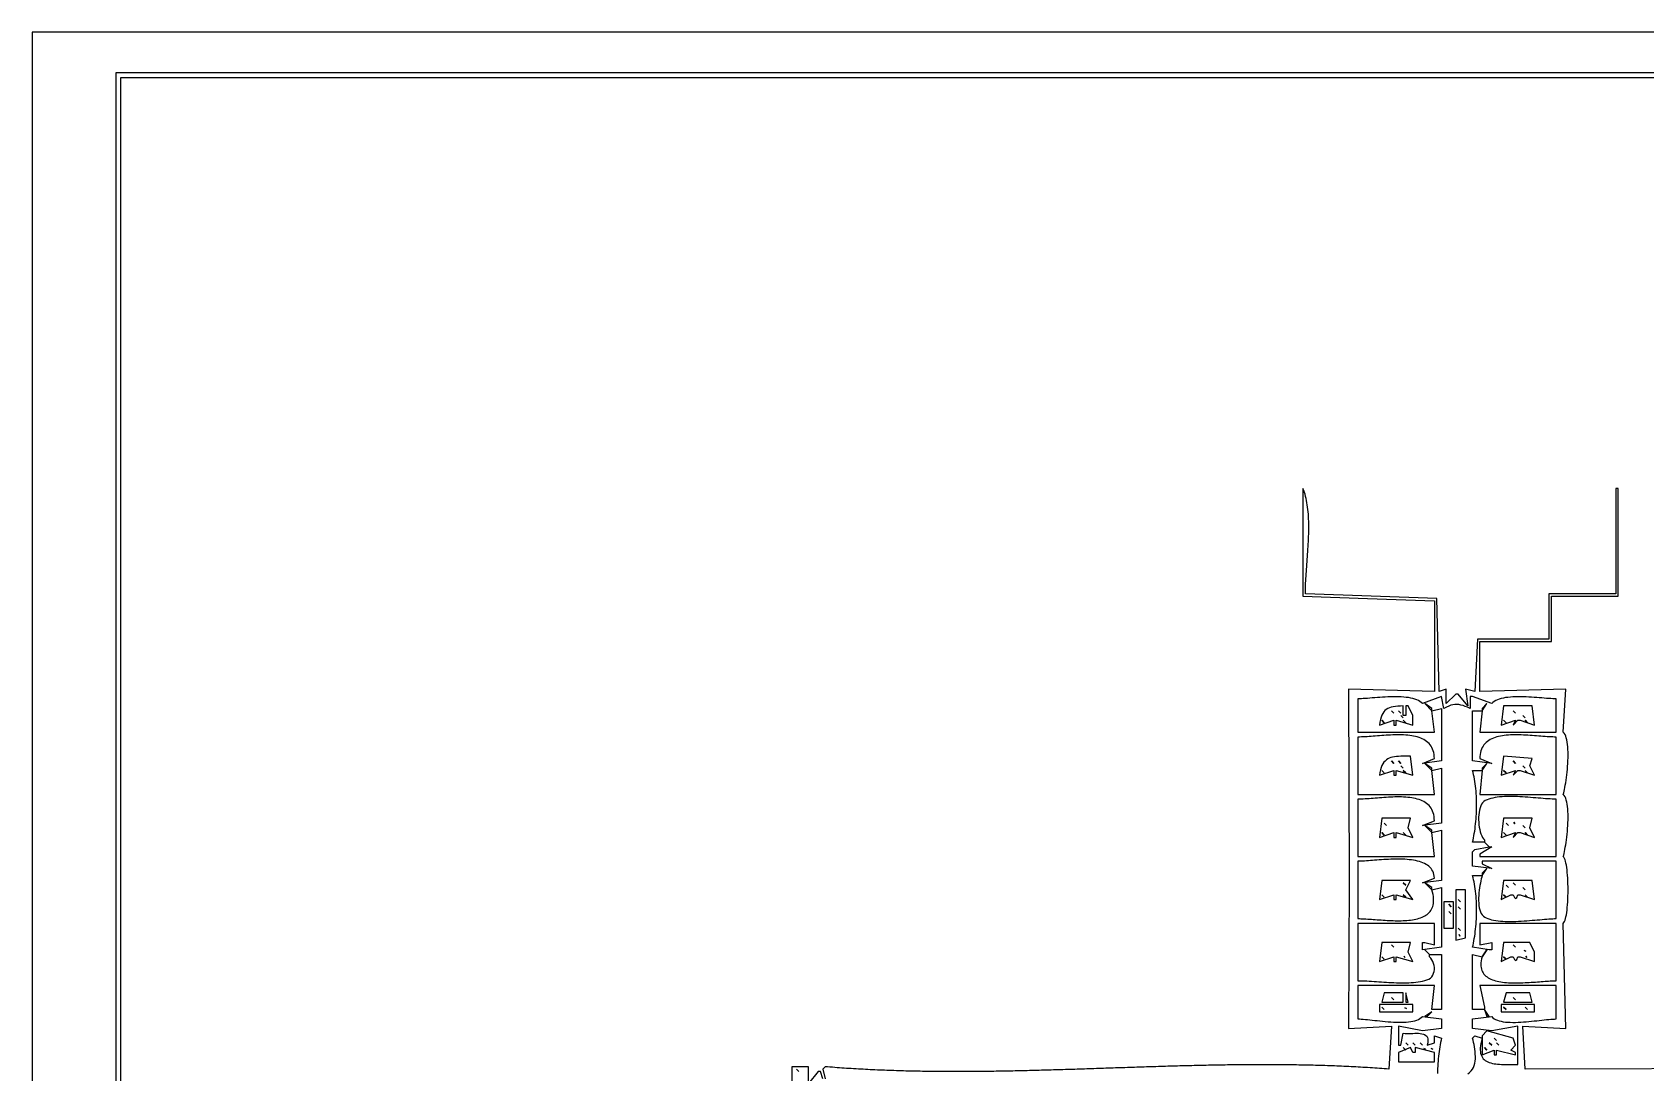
# Model space of a CAD drawing. Extents: x 0 to 1224, y 0 to 792.
# Drawn here: x 0 to 676, y 356 to 792 of the extents above; entities that cross this region are included whole.
import ezdxf

# ---------------------------------------------------------------- set-up
doc = ezdxf.new("R2010")
doc.units = 0
doc.layers.add('C7', color=7, linetype='CONTINUOUS')

msp = doc.modelspace()

# ---------------------------------------------------------------- linework, layer by layer
at = {"layer": 'C7'}
for points in [[(0, 792)], [(0, 792), (0, 0), (1224, 0), (1224, 792), (0, 792)], [(35, 775), (35, 17), (1207, 17), (1207, 775), (35, 775)], [(37, 773), (37, 19), (1205, 19), (1205, 773), (37, 773)], [(532, 601), (532, 556), (559, 554.985352), (587, 554), (587, 516), (551, 517), (551.320984, 437), (551, 375), (569, 376), (568, 358), (567.0095, 358.0765), (566.019, 358.1512), (565.0283, 358.224), (564.0375, 358.295), (563.0465, 358.3641), (562.0554, 358.4315), (561.0642, 358.497), (560.0728, 358.5607), (559.0813, 358.6227), (558.0897, 358.683), (557.098, 358.7415), (556.1061, 358.7983), (555.1141, 358.8534), (554.122, 358.9068), (553.1297, 358.9585), (552.1373, 359.0086), (551.1448, 359.057), (550.1522, 359.1039), (549.1595, 359.1491), (548.1666, 359.1927), (547.1737, 359.2348), (546.1806, 359.2753), (545.1874, 359.3143), (544.1941, 359.3517), (543.2007, 359.3877), (542.2071, 359.4221), (541.2135, 359.4551), (540.2197, 359.4866), (539.2259, 359.5167), (538.2319, 359.5453), (537.2378, 359.5726), (536.2437, 359.5984), (535.2494, 359.6229), (534.255, 359.646), (533.2606, 359.6678), (532.266, 359.6882), (531.2713, 359.7073), (530.2766, 359.7252), (529.2817, 359.7417), (528.2867, 359.757), (527.2917, 359.771), (526.2966, 359.7838), (525.3013, 359.7954), (524.306, 359.8058), (523.3106, 359.815), (522.3151, 359.823), (521.3195, 359.8299), (520.3239, 359.8357), (519.3281, 359.8403), (518.3323, 359.8438), (517.3364, 359.8463), (516.3404, 359.8476), (515.3444, 359.848), (514.3482, 359.8472), (513.352, 359.8455), (512.3557, 359.8427), (511.3593, 359.839), (510.3629, 359.8343), (509.3664, 359.8286), (508.3698, 359.822), (507.3732, 359.8144), (506.3765, 359.806), (505.3797, 359.7967), (504.3828, 359.7864), (503.3859, 359.7754), (502.389, 359.7634), (501.3919, 359.7507), (500.3948, 359.7371), (499.3977, 359.7228), (498.4005, 359.7076), (497.4032, 359.6917), (496.4059, 359.6751), (495.4085, 359.6577), (494.4111, 359.6396), (493.4136, 359.6208), (492.4161, 359.6013), (491.4185, 359.5812), (490.4209, 359.5604), (489.4232, 359.5389), (488.4255, 359.5169), (487.4277, 359.4942), (486.4299, 359.471), (485.432, 359.4472), (484.4341, 359.4228), (483.4362, 359.3979), (482.4382, 359.3725), (481.4402, 359.3465), (480.4422, 359.3201), (479.4441, 359.2932), (478.446, 359.2659), (477.4478, 359.2381), (476.4497, 359.2099), (475.4514, 359.1813), (474.4532, 359.1523), (473.4549, 359.1229), (472.4566, 359.0931), (471.4583, 359.063), (470.46, 359.0326), (469.4616, 359.0019), (468.4632, 358.9708), (467.4648, 358.9395), (466.4664, 358.908), (465.4679, 358.8761), (464.4695, 358.8441), (463.471, 358.8118), (462.4725, 358.7794), (461.474, 358.7467), (460.4755, 358.7139), (459.4769, 358.6809), (458.4784, 358.6478), (457.4798, 358.6146), (456.4813, 358.5813), (455.4827, 358.5479), (454.4841, 358.5145), (453.4856, 358.4809), (452.487, 358.4474), (451.4884, 358.4138), (450.4898, 358.3802), (449.4912, 358.3466), (448.4927, 358.3131), (447.4941, 358.2796), (446.4955, 358.2461), (445.497, 358.2128), (444.4984, 358.1795), (443.4999, 358.1463), (442.5013, 358.1133), (441.5028, 358.0804), (440.5043, 358.0476), (439.5058, 358.0151), (438.5073, 357.9827), (437.5088, 357.9505), (436.5103, 357.9185), (435.5119, 357.8868), (434.5135, 357.8554), (433.5151, 357.8242), (432.5167, 357.7933), (431.5183, 357.7626), (430.52, 357.7324), (429.5217, 357.7024), (428.5234, 357.6728), (427.5251, 357.6436), (426.5269, 357.6147), (425.5287, 357.5862), (424.5305, 357.5582), (423.5324, 357.5306), (422.5343, 357.5034), (421.5362, 357.4767), (420.5381, 357.4505), (419.5401, 357.4248), (418.5422, 357.3996), (417.5443, 357.3749), (416.5464, 357.3507), (415.5485, 357.3272), (414.5507, 357.3042), (413.553, 357.2818), (412.5553, 357.26), (411.5576, 357.2388), (410.56, 357.2182), (409.5624, 357.1984), (408.5649, 357.1792), (407.5674, 357.1607), (406.57, 357.1428), (405.5726, 357.1258), (404.5753, 357.1094), (403.5781, 357.0938), (402.5809, 357.079), (401.5838, 357.065), (400.5867, 357.0517), (399.5897, 357.0393), (398.5927, 357.0277), (397.5958, 357.017), (396.599, 357.0071), (395.6022, 356.9981), (394.6055, 356.9901), (393.6089, 356.9829), (392.6123, 356.9767), (391.6158, 356.9714), (390.6194, 356.9671), (389.6231, 356.9637), (388.6268, 356.9614), (387.6306, 356.9601), (386.6345, 356.9598), (385.6384, 356.9605), (384.6425, 356.9623), (383.6466, 356.9652), (382.6508, 356.9692), (381.6551, 356.9742), (380.6594, 356.9805), (379.6639, 356.9878), (378.6684, 356.9963), (377.673, 357.006), (376.6777, 357.0169), (375.6825, 357.029), (374.6874, 357.0423), (373.6924, 357.0568), (372.6974, 357.0726), (371.7026, 357.0897), (370.7079, 357.108), (369.7132, 357.1277), (368.7187, 357.1486), (367.7242, 357.171), (366.7299, 357.1946), (365.7356, 357.2197), (364.7415, 357.2461), (363.7474, 357.2739), (362.7535, 357.3031), (361.7597, 357.3338), (360.7659, 357.3659), (359.7723, 357.3995), (358.7788, 357.4345), (357.7854, 357.4711), (356.7921, 357.5092), (355.799, 357.5488), (354.8059, 357.5899), (353.813, 357.6326), (352.8202, 357.6769), (351.8274, 357.7228), (350.8349, 357.7703), (349.8424, 357.8194), (348.8501, 357.8701), (347.8578, 357.9226), (346.8657, 357.9766), (345.8738, 358.0324), (344.8819, 358.0899), (343.8902, 358.1491), (342.8986, 358.2101), (341.9071, 358.2728), (340.9158, 358.3373), (339.9246, 358.4035), (338.9336, 358.4716), (337.9426, 358.5415), (336.9518, 358.6132), (335.9612, 358.6868), (334.9707, 358.7622), (333.9803, 358.8396), (332.99, 358.9188), (332, 359), (331, 358), (332, 354)], [(731, 358.3349), (625, 358), (624, 376), (642, 375), (641, 419), (641.2563, 419.3186), (641.495, 419.7644), (641.7159, 420.3283), (641.9192, 421.0012), (642.1049, 421.774), (642.2728, 422.6377), (642.4231, 423.5831), (642.5557, 424.6013), (642.6706, 425.683), (642.7678, 426.8192), (642.8474, 428.0008), (642.9092, 429.2188), (642.9534, 430.464), (642.98, 431.7274), (642.9888, 432.9999), (642.98, 434.2724), (642.9534, 435.5358), (642.9092, 436.781), (642.8474, 437.999), (642.7678, 439.1806), (642.6706, 440.3169), (642.5557, 441.3986), (642.4231, 442.4167), (642.2728, 443.3622), (642.1049, 444.2258), (641.9192, 444.9987), (641.7159, 445.6716), (641.495, 446.2355), (641.2563, 446.6813), (641, 447), (641.1637, 447.5961), (641.3313, 448.2889), (641.5008, 449.0703), (641.6703, 449.932), (641.8378, 450.8658), (642.0012, 451.8634), (642.1587, 452.9167), (642.3082, 454.0173), (642.4477, 455.1572), (642.5753, 456.328), (642.689, 457.5215), (642.7868, 458.7296), (642.8667, 459.944), (642.9268, 461.1564), (642.965, 462.3587), (642.9794, 463.5425), (642.9681, 464.6998), (642.9289, 465.8223), (642.86, 466.9016), (642.7594, 467.9298), (642.625, 468.8984), (642.455, 469.7993), (642.2472, 470.6242), (641.9999, 471.3649), (641.7108, 472.0133), (641.3782, 472.5611), (641, 473), (641.1637, 473.5961), (641.3313, 474.2889), (641.5008, 475.0703), (641.6703, 475.932), (641.8378, 476.8658), (642.0013, 477.8634), (642.1587, 478.9167), (642.3082, 480.0173), (642.4478, 481.1572), (642.5754, 482.328), (642.689, 483.5215), (642.7868, 484.7296), (642.8668, 485.944), (642.9268, 487.1564), (642.9651, 488.3587), (642.9795, 489.5425), (642.9681, 490.6998), (642.929, 491.8223), (642.86, 492.9016), (642.7594, 493.9298), (642.625, 494.8984), (642.455, 495.7993), (642.2473, 496.6242), (641.9999, 497.3649), (641.7108, 498.0133), (641.3782, 498.5611), (641, 499), (642, 517), (606, 516), (606, 537), (636, 537), (636, 556), (664, 556), (664, 601), (663, 601), (663, 557), (635, 557), (635, 538), (605, 538), (604, 516), (600, 517), (601, 510), (597, 515), (596, 515), (592, 511), (592, 517), (589, 516), (588, 555), (533, 557), (533.0055, 557.843), (533.0214, 558.7075), (533.0471, 559.5922), (533.0815, 560.4963), (533.124, 561.4185), (533.1737, 562.3578), (533.2298, 563.3132), (533.2914, 564.2836), (533.3577, 565.2679), (533.428, 566.2651), (533.5014, 567.2741), (533.5771, 568.2938), (533.6542, 569.3232), (533.732, 570.3612), (533.8096, 571.4068), (533.8863, 572.4588), (533.9611, 573.5162), (534.0333, 574.578), (534.1021, 575.6431), (534.1666, 576.7104), (534.226, 577.7788), (534.2795, 578.8474), (534.3263, 579.9149), (534.3656, 580.9804), (534.3965, 582.0429), (534.4182, 583.1011), (534.43, 584.1541), (534.4309, 585.2009), (534.4203, 586.2402), (534.3971, 587.2711), (534.3607, 588.2926), (534.3102, 589.3035), (534.2449, 590.3027), (534.1638, 591.2893), (534.0661, 592.2621), (533.9511, 593.2202), (533.8179, 594.1623), (533.6658, 595.0875), (533.4938, 595.9947), (533.3012, 596.8828), (533.0871, 597.7507), (532.8508, 598.5975), (532.5913, 599.422), (532.308, 600.2232), (532, 601)], [(590, 514), (582, 511), (581.5169, 511.4769), (580.9526, 511.9012), (580.3124, 512.2755), (579.6019, 512.6023), (578.8266, 512.8843), (577.9919, 513.1241), (577.1032, 513.3243), (576.1662, 513.4876), (575.1861, 513.6164), (574.1686, 513.7135), (573.1192, 513.7815), (572.0431, 513.8229), (570.9461, 513.8404), (569.8335, 513.8366), (568.7107, 513.8141), (567.5834, 513.7756), (566.4569, 513.7235), (565.3368, 513.6607), (564.2285, 513.5895), (563.1374, 513.5128), (562.0692, 513.433), (561.0292, 513.3529), (560.0229, 513.2749), (559.0558, 513.2018), (558.1333, 513.1361), (557.2611, 513.0804), (556.4444, 513.0375), (555.6889, 513.0098), (555, 513), (555, 499), (587, 499), (586, 508), (590, 509), (590, 487), (582, 486), (587, 488), (586.967, 488.9003), (586.876, 489.7469), (586.7289, 490.5415), (586.5276, 491.2855), (586.2742, 491.9805), (585.9705, 492.6279), (585.6185, 493.2293), (585.2202, 493.7861), (584.7774, 494.3001), (584.2923, 494.7725), (583.7666, 495.205), (583.2023, 495.5991), (582.6015, 495.9563), (581.966, 496.2782), (581.2978, 496.5661), (580.5989, 496.8218), (579.8711, 497.0466), (579.1165, 497.2422), (578.337, 497.41), (577.5346, 497.5515), (576.7111, 497.6683), (575.8686, 497.7619), (575.009, 497.8338), (574.1342, 497.8855), (573.2462, 497.9186), (572.3469, 497.9346), (571.4384, 497.935), (570.5225, 497.9213), (569.6011, 497.895), (568.6764, 497.8577), (567.7501, 497.8108), (566.8242, 497.756), (565.9007, 497.6947), (564.9816, 497.6284), (564.0687, 497.5587), (563.1641, 497.4871), (562.2697, 497.4151), (561.3874, 497.3442), (560.5192, 497.2759), (559.6671, 497.2118), (558.8329, 497.1534), (558.0186, 497.1022), (557.2263, 497.0598), (556.4577, 497.0275), (555.715, 497.0071), (555, 497), (555, 473), (587, 473), (586, 483), (590, 484), (590, 461), (582, 460), (587, 462), (586.967, 462.9003), (586.876, 463.7469), (586.7289, 464.5415), (586.5276, 465.2855), (586.2742, 465.9805), (585.9705, 466.6279), (585.6185, 467.2293), (585.2202, 467.7861), (584.7774, 468.3001), (584.2923, 468.7725), (583.7666, 469.205), (583.2023, 469.5991), (582.6015, 469.9563), (581.966, 470.2782), (581.2978, 470.5661), (580.5989, 470.8218), (579.8711, 471.0466), (579.1165, 471.2422), (578.337, 471.41), (577.5346, 471.5515), (576.7111, 471.6683), (575.8686, 471.7619), (575.009, 471.8338), (574.1342, 471.8855), (573.2462, 471.9186), (572.3469, 471.9346), (571.4384, 471.935), (570.5225, 471.9213), (569.6011, 471.895), (568.6764, 471.8577), (567.7501, 471.8108), (566.8242, 471.756), (565.9007, 471.6947), (564.9816, 471.6284), (564.0687, 471.5587), (563.1641, 471.4871), (562.2697, 471.4151), (561.3874, 471.3442), (560.5192, 471.2759), (559.6671, 471.2118), (558.8329, 471.1534), (558.0186, 471.1022), (557.2263, 471.0598), (556.4577, 471.0275), (555.715, 471.0071), (555, 471), (555, 447), (587, 447), (586, 457), (590, 458), (590, 437), (582, 436), (587, 438), (586.9373, 438.7827), (586.8045, 439.5144), (586.6041, 440.1968), (586.339, 440.8314), (586.012, 441.4197), (585.6258, 441.9633), (585.1831, 442.4639), (584.6868, 442.9229), (584.1396, 443.3419), (583.5442, 443.7226), (582.9035, 444.0664), (582.2202, 444.3749), (581.497, 444.6497), (580.7368, 444.8924), (579.9423, 445.1046), (579.1163, 445.2877), (578.2615, 445.4434), (577.3807, 445.5733), (576.4766, 445.6788), (575.5521, 445.7616), (574.6099, 445.8233), (573.6527, 445.8654), (572.6834, 445.8894), (571.7047, 445.897), (570.7193, 445.8897), (569.73, 445.8691), (568.7397, 445.8368), (567.7509, 445.7942), (566.7667, 445.7431), (565.7896, 445.6849), (564.8224, 445.6212), (563.868, 445.5536), (562.9291, 445.4836), (562.0084, 445.4129), (561.1087, 445.3429), (560.2328, 445.2753), (559.3835, 445.2117), (558.5635, 445.1535), (557.7756, 445.1024), (557.0225, 445.0599), (556.307, 445.0277), (555.6319, 445.0071), (555, 445), (555, 421), (555.6269, 420.9945), (556.2794, 420.9787), (556.9561, 420.9538), (557.6552, 420.9207), (558.3753, 420.8805), (559.1146, 420.8343), (559.8717, 420.783), (560.6449, 420.7278), (561.4327, 420.6697), (562.2335, 420.6097), (563.0456, 420.5489), (563.8676, 420.4883), (564.6978, 420.4291), (565.5346, 420.3721), (566.3765, 420.3186), (567.2219, 420.2695), (568.0691, 420.2259), (568.9166, 420.1888), (569.7629, 420.1593), (570.6062, 420.1384), (571.4451, 420.1272), (572.278, 420.1268), (573.1033, 420.1381), (573.9193, 420.1622), (574.7245, 420.2003), (575.5174, 420.2532), (576.2963, 420.3222), (577.0596, 420.4082), (577.8058, 420.5122), (578.5333, 420.6354), (579.2405, 420.7787), (579.9257, 420.9433), (580.5876, 421.1302), (581.2243, 421.3403), (581.8344, 421.5749), (582.4163, 421.8348), (582.9683, 422.1213), (583.489, 422.4352), (583.9766, 422.7778), (584.4297, 423.1499), (584.8467, 423.5527), (585.2259, 423.9873), (585.5657, 424.4546), (585.8647, 424.9557), (586.1212, 425.4917), (586.3336, 426.0636), (586.5003, 426.6724), (586.6198, 427.3193), (586.6904, 428.0052), (586.7106, 428.7313), (586.6788, 429.4985), (586.5935, 430.3079), (586.4529, 431.1606), (586.2556, 432.0576), (586, 433), (590, 434), (590, 409), (582, 408), (582, 411), (583, 411), (587, 410), (587, 419), (555, 419), (555, 395), (555.9075, 394.9926), (556.8363, 394.9715), (557.7847, 394.9385), (558.7511, 394.8951), (559.7337, 394.8431), (560.731, 394.7841), (561.7412, 394.7197), (562.7627, 394.6516), (563.7938, 394.5816), (564.8327, 394.5111), (565.878, 394.442), (566.9278, 394.3759), (567.9804, 394.3144), (569.0343, 394.2592), (570.0878, 394.2119), (571.1391, 394.1743), (572.1866, 394.148), (573.2287, 394.1346), (574.2636, 394.1358), (575.2897, 394.1534), (576.3053, 394.1888), (577.3088, 394.2439), (578.2984, 394.3202), (579.2725, 394.4194), (580.2294, 394.5433), (581.1675, 394.6934), (582.085, 394.8714), (582.9803, 395.079), (583.8518, 395.3179), (584.6841, 395.6563), (585.3814, 396.1238), (585.9487, 396.7018), (586.3907, 397.3715), (586.7123, 398.1142), (586.9186, 398.9112), (587.0143, 399.7439), (587.0043, 400.5936), (586.8936, 401.4414), (586.6871, 402.2688), (586.3895, 403.0571), (586.0059, 403.7875), (585.5411, 404.4413), (585, 405), (585, 406), (590, 406), (590, 383), (586, 383), (587, 393), (555, 393), (555, 379), (555.6805, 378.9873), (556.43, 378.9514), (557.2427, 378.8952), (558.1131, 378.8217), (559.0354, 378.7338), (560.004, 378.6344), (561.0131, 378.5266), (562.0572, 378.4132), (563.1305, 378.2973), (564.2274, 378.1818), (565.3421, 378.0697), (566.4691, 377.9639), (567.6026, 377.8674), (568.737, 377.7831), (569.8666, 377.714), (570.9858, 377.6631), (572.0887, 377.6333), (573.1699, 377.6275), (574.2236, 377.6488), (575.244, 377.7002), (576.2257, 377.7844), (577.1629, 377.9046), (578.0498, 378.0636), (578.8809, 378.2645), (579.6505, 378.5102), (580.3528, 378.8036), (580.9823, 379.1477), (581.5332, 379.5455), (582, 380), (590, 379), (590, 375), (582, 374), (572, 376), (572, 368), (573, 368), (574, 373), (574.751, 372.9412), (575.5352, 372.9205), (576.3421, 372.9271), (577.1617, 372.9502), (577.9835, 372.9792), (578.7975, 373.0033), (579.5933, 373.0118), (580.3607, 372.9941), (581.0895, 372.9394), (581.7694, 372.8369), (582.3902, 372.676), (582.9417, 372.446), (583.4136, 372.1361), (583.7956, 371.7357), (584.0776, 371.234), (584.2492, 370.6202), (584.3004, 369.8838), (584.2207, 369.0139), (584, 368), (587, 369), (587, 372), (590, 371), (589.7936, 370.0948), (589.6014, 369.1737), (589.4232, 368.2377), (589.2588, 367.2877), (589.1079, 366.3245), (588.9704, 365.3492), (588.846, 364.3625), (588.7346, 363.3656), (588.6358, 362.3592), (588.5496, 361.3443), (588.4756, 360.3219), (588.4137, 359.2928), (588.3637, 358.2579), (588.3253, 357.2183), (588.2984, 356.1748)], [(607.6033, 422.0277), (608.1461, 421.6485), (608.7595, 421.3114), (609.4388, 421.0145), (610.1797, 420.7557), (610.9779, 420.5332), (611.8287, 420.3449), (612.728, 420.1888), (613.6712, 420.063), (614.6538, 419.9655), (615.6716, 419.8944), (616.7201, 419.8476), (617.7948, 419.8232), (618.8913, 419.8193), (620.0053, 419.8338), (621.1323, 419.8647), (622.2678, 419.9102), (623.4076, 419.9682), (624.547, 420.0367), (625.6819, 420.1138), (626.8076, 420.1976), (627.9199, 420.286), (629.0142, 420.377), (630.0862, 420.4687), (631.1314, 420.5592), (632.1454, 420.6464), (633.1239, 420.7283), (634.0624, 420.8031), (634.9564, 420.8687), (635.8016, 420.9232), (636.5935, 420.9645), (637.3278, 420.9908), (638, 421), (638, 445), (607, 445), (607, 444), (611, 442), (603, 443), (603, 449), (604, 450), (610, 451), (611, 451), (606, 448), (606, 447), (638, 447), (638, 471), (637.1896, 471.0092), (636.3368, 471.0356), (635.445, 471.0771), (634.5171, 471.1317), (633.5566, 471.1973), (632.5665, 471.2717), (631.5502, 471.3531), (630.5108, 471.4393), (629.4515, 471.5282), (628.3757, 471.6179), (627.2863, 471.7062), (626.1868, 471.7912), (625.0803, 471.8707), (623.9701, 471.9426), (622.8592, 472.005), (621.7511, 472.0558), (620.6488, 472.093), (619.5556, 472.1144), (618.4747, 472.118), (617.4094, 472.1018), (616.3628, 472.0637), (615.3382, 472.0016), (614.3387, 471.9136), (613.3676, 471.7975), (612.4282, 471.6512), (611.5236, 471.4729), (610.657, 471.2603), (609.8317, 471.0114), (609.0509, 470.7242), (608.3178, 470.3966), (607.737, 470.0212), (607.2294, 469.5131), (606.7927, 468.8865), (606.4245, 468.1558), (606.1226, 467.3352), (605.8846, 466.4392), (605.7085, 465.482), (605.5917, 464.478), (605.5322, 463.4416), (605.5275, 462.3871), (605.5755, 461.3288), (605.6739, 460.2811), (605.8203, 459.2582), (606.0125, 458.2746), (606.2482, 457.3446), (606.5252, 456.4825), (606.8411, 455.7026), (607.1937, 455.0193), (607.5808, 454.447), (608, 454), (608, 453), (603, 453), (603.1989, 453.8722), (603.387, 454.7715), (603.5639, 455.6961), (603.7294, 456.6439), (603.8831, 457.6129), (604.0248, 458.6012), (604.154, 459.6068), (604.2706, 460.6279), (604.3741, 461.6623), (604.4644, 462.7081), (604.541, 463.7634), (604.6037, 464.8262), (604.6521, 465.8945), (604.6861, 466.9664), (604.7051, 468.04), (604.7091, 469.1131), (604.6975, 470.184), (604.6702, 471.2505), (604.6268, 472.3109), (604.567, 473.363), (604.4905, 474.4049), (604.397, 475.4346), (604.2862, 476.4503), (604.1578, 477.4499), (604.0115, 478.4315), (603.8469, 479.393), (603.6637, 480.3326), (603.4617, 481.2483), (603.2406, 482.138), (603, 483), (607, 483), (606, 473), (638, 473), (638, 497), (637.2849, 497.0071), (636.5422, 497.0275), (635.7736, 497.0598), (634.9812, 497.1022), (634.167, 497.1534), (633.3328, 497.2118), (632.4806, 497.2759), (631.6124, 497.3442), (630.7301, 497.4151), (629.8357, 497.4871), (628.9311, 497.5587), (628.0182, 497.6284), (627.0991, 497.6947), (626.1756, 497.756), (625.2498, 497.8108), (624.3235, 497.8577), (623.3987, 497.895), (622.4774, 497.9213), (621.5614, 497.935), (620.6529, 497.9346), (619.7536, 497.9186), (618.8656, 497.8855), (617.9909, 497.8338), (617.1312, 497.7619), (616.2887, 497.6683), (615.4653, 497.5515), (614.6628, 497.41), (613.8833, 497.2422), (613.1287, 497.0466), (612.4009, 496.8218), (611.702, 496.5661), (611.0338, 496.2782), (610.3983, 495.9563), (609.7975, 495.5991), (609.2333, 495.205), (608.7076, 494.7725), (608.2224, 494.3001), (607.7797, 493.7861), (607.3813, 493.2293), (607.0294, 492.6279), (606.7257, 491.9805), (606.4722, 491.2855), (606.271, 490.5415), (606.1239, 489.7469), (606.0329, 488.9003), (606, 488), (611, 486), (603, 487), (603, 508), (607, 508), (606, 499), (638, 499), (638, 513), (637.311, 513.0098), (636.5554, 513.0375), (635.7388, 513.0805), (634.8665, 513.1361), (633.9441, 513.2018), (632.977, 513.2749), (631.9707, 513.3529), (630.9307, 513.433), (629.8624, 513.5128), (628.7714, 513.5896), (627.6631, 513.6607), (626.5429, 513.7236), (625.4165, 513.7756), (624.2891, 513.8142), (623.1664, 513.8367), (622.0538, 513.8405), (620.9567, 513.8229), (619.8807, 513.7815), (618.8312, 513.7136), (617.8137, 513.6165), (616.8337, 513.4876), (615.8967, 513.3244), (615.008, 513.1242), (614.1733, 512.8844), (613.398, 512.6023), (612.6875, 512.2755), (612.0473, 511.9012), (611.483, 511.4769), (611, 511), (603, 514), (602, 514), (602, 509), (600.9338, 509.4502), (599.9437, 509.8385), (599.0149, 510.1587), (598.1328, 510.4049), (597.2828, 510.5713), (596.4502, 510.6518), (595.6203, 510.6406), (594.7786, 510.5316), (593.9104, 510.319), (593.0009, 509.9969), (592.0357, 509.5591), (591, 509), (590, 514)], [(564, 502), (570, 504), (570, 502), (571, 502), (571, 504), (578, 502), (578, 506), (576, 510), (575, 510), (575, 506), (574, 506), (574, 510), (572.814, 509.9809), (571.7204, 509.9283), (570.7153, 509.8354), (569.795, 509.6958), (568.9558, 509.503), (568.1938, 509.2504), (567.5054, 508.9315), (566.8868, 508.5397), (566.3342, 508.0686), (565.8438, 507.5116), (565.4121, 506.8621), (565.0351, 506.1137), (564.7091, 505.2598), (564.4304, 504.2939), (564.1953, 503.2095), (564, 502)], [(569, 508), (570, 507), (569, 508)], [(572, 508), (573, 507), (572, 508)], [(583, 511), (586, 508), (586, 509), (583, 511)], [(609, 511), (607, 509), (607, 508), (609, 511)], [(616, 510), (615, 502), (621, 504), (620, 502), (622, 504), (623, 504), (629, 502), (628, 510), (616, 510)], [(620, 508), (621, 507), (620, 508)], [(565, 504), (566, 503), (565, 504)], [(573, 506), (574, 505), (573, 506)], [(574, 504), (575, 503), (574, 504)], [(616, 504), (617, 503), (616, 504)], [(624, 506), (625, 505), (624, 506)], [(625, 504), (626, 503), (625, 504)], [(564, 481), (570, 483), (570, 481), (571, 481), (571, 483), (578, 481), (577, 489), (575.9086, 489.0016), (574.8626, 489.0021), (573.8622, 488.9945), (572.9076, 488.972), (571.9989, 488.9278), (571.1363, 488.855), (570.32, 488.7468), (569.5502, 488.5962), (568.8269, 488.3966), (568.1505, 488.141), (567.5211, 487.8225), (566.9389, 487.4344), (566.404, 486.9698), (565.9166, 486.4218), (565.4769, 485.7836), (565.085, 485.0483), (564.7413, 484.2092), (564.4457, 483.2593), (564.1985, 482.1919), (564, 481)], [(569, 487), (570, 486), (569, 487)], [(572, 487), (573, 486), (572, 487)], [(616, 489), (615, 481), (621, 483), (620, 481), (622, 483), (623, 483), (629, 481), (627, 485), (628, 488), (616, 489)], [(620, 487), (621, 486), (620, 487)], [(565, 483), (566, 482), (565, 483)], [(573, 485), (574, 484), (573, 485)], [(574, 483), (575, 482), (574, 483)], [(583, 486), (586, 483), (586, 484), (583, 486)], [(609, 486), (607, 484), (607, 483), (609, 486)], [(616, 483), (617, 482), (616, 483)], [(624, 485), (625, 484), (624, 485)], [(625, 483), (626, 482), (625, 483)], [(565, 463), (564, 455), (570, 457), (570, 455), (571, 455), (571, 457), (578, 455), (576, 459), (577, 463), (565, 463)], [(566, 461), (567, 460), (566, 461)], [(583, 460), (586, 457), (586, 458), (583, 460)], [(616, 463), (615, 455), (621, 457), (620, 455), (622, 457), (623, 457), (629, 455), (627, 459), (628, 463), (616, 463)], [(617, 461), (618, 460), (617, 461)], [(620.333313, 461.333344), (620.666687, 460.666656), (620.333313, 461.333344)], [(624, 460), (625, 459), (624, 460)], [(565, 457), (566, 456), (565, 457)], [(574, 457), (575, 456), (574, 457)], [(608, 453), (610, 451), (608, 453)], [(616, 457), (617, 456), (616, 457)], [(625, 457), (626, 456), (625, 457)], [(609, 442), (607, 440), (607, 439), (609, 442)], [(565, 437), (564, 429), (570, 431), (570, 429), (571, 429), (571, 431), (578, 429), (575, 433), (577, 437), (565, 437)], [(574, 436), (575, 435), (574, 436)], [(583, 436), (586, 433), (586, 434), (583, 436)], [(596, 433), (596, 412), (600, 413), (600, 433), (596, 433)], [(601, 356), (601.7612, 356.5761), (602.4018, 357.2304), (602.9297, 357.955), (603.353, 358.7418), (603.6798, 359.5828), (603.918, 360.4701), (604.0759, 361.3957), (604.1613, 362.3516), (604.1824, 363.3298), (604.1471, 364.3223), (604.0636, 365.3211), (603.9399, 366.3183), (603.7841, 367.3058), (603.6041, 368.2757), (603.408, 369.2201), (603.204, 370.1308), (603, 371), (604, 372), (607, 371), (606.6889, 369.8525), (606.4567, 368.7868), (606.3009, 367.7999), (606.2185, 366.8889), (606.2071, 366.0506), (606.2638, 365.2822), (606.3861, 364.5805), (606.5712, 363.9427), (606.8165, 363.3657), (607.1192, 362.8466), (607.4767, 362.3823), (607.8863, 361.9698), (608.3453, 361.6062), (608.8511, 361.2884), (609.4009, 361.0135), (609.9921, 360.7785), (610.6219, 360.5803), (611.2878, 360.416), (611.987, 360.2826), (612.7169, 360.177), (613.4746, 360.0964), (614.2577, 360.0376), (615.0634, 359.9978), (615.8889, 359.9738), (616.7317, 359.9628), (617.5891, 359.9617), (618.4582, 359.9675), (619.3366, 359.9772), (620.2215, 359.9878), (621.1101, 359.9964), (622, 360), (622, 376), (611, 374), (603, 375), (603, 379), (611, 380), (611.477, 379.5334), (612.0363, 379.1252), (612.6723, 378.7723), (613.3794, 378.4716), (614.1523, 378.22), (614.9852, 378.0146), (615.8728, 377.8522), (616.8093, 377.7299), (617.7894, 377.6445), (618.8074, 377.5931), (619.8579, 377.5725), (620.9352, 377.5797), (622.0339, 377.6117), (623.1485, 377.6653), (624.2733, 377.7377), (625.4028, 377.8256), (626.5316, 377.9261), (627.6541, 378.036), (628.7646, 378.1525), (629.8578, 378.2723), (630.9281, 378.3925), (631.9698, 378.5099), (632.9776, 378.6216), (633.9458, 378.7245), (634.869, 378.8155), (635.7415, 378.8916), (636.5578, 378.9498), (637.3125, 378.9869), (638, 379), (638, 393), (606, 393), (608, 384), (608, 383), (603, 383), (603, 406), (607, 405), (606.7726, 404.1381), (606.6107, 403.3211), (606.5123, 402.5476), (606.4755, 401.8167), (606.4982, 401.1272), (606.5785, 400.478), (606.7143, 399.868), (606.9036, 399.2961), (607.1445, 398.7612), (607.435, 398.2621), (607.7731, 397.7978), (608.1568, 397.3672), (608.584, 396.9691), (609.0528, 396.6024), (609.5613, 396.2661), (610.1073, 395.9589), (610.689, 395.6799), (611.3043, 395.4279), (611.9512, 395.2017), (612.6278, 395.0004), (613.332, 394.8227), (614.0619, 394.6675), (614.8154, 394.5338), (615.5906, 394.4204), (616.3855, 394.3263), (617.198, 394.2503), (618.0262, 394.1913), (618.8682, 394.1482), (619.7218, 394.1199), (620.5851, 394.1053), (621.4562, 394.1032), (622.3329, 394.1126), (623.2134, 394.1324), (624.0956, 394.1614), (624.9776, 394.1986), (625.8573, 394.2427), (626.7328, 394.2928), (627.602, 394.3477), (628.463, 394.4063), (629.3138, 394.4675), (630.1523, 394.5302), (630.9767, 394.5932), (631.7848, 394.6555), (632.5747, 394.716), (633.3445, 394.7735), (634.092, 394.8269), (634.8154, 394.8752), (635.5127, 394.9171), (636.1817, 394.9517), (636.8206, 394.9778), (637.4273, 394.9942), (638, 395), (638, 419), (606, 419), (606, 410), (611, 411), (611, 408), (610, 408), (603, 409), (603.1989, 409.8722), (603.387, 410.7715), (603.5639, 411.6961), (603.7294, 412.6439), (603.8831, 413.6129), (604.0248, 414.6012), (604.154, 415.6068), (604.2706, 416.6279), (604.3741, 417.6623), (604.4644, 418.7081), (604.541, 419.7634), (604.6037, 420.8262), (604.6521, 421.8945), (604.6861, 422.9664), (604.7051, 424.04), (604.7091, 425.1131), (604.6975, 426.184), (604.6702, 427.2505), (604.6268, 428.3109), (604.567, 429.363), (604.4905, 430.4049), (604.397, 431.4346), (604.2862, 432.4503), (604.1578, 433.4499), (604.0115, 434.4315), (603.8469, 435.393), (603.6637, 436.3326), (603.4617, 437.2483), (603.2406, 438.138), (603, 439), (607, 439), (606.8216, 438.361), (606.6361, 437.6224), (606.4487, 436.7968), (606.2649, 435.8968), (606.0901, 434.935), (605.9296, 433.924), (605.7889, 432.8763), (605.6733, 431.8046), (605.5883, 430.7214), (605.5392, 429.6393), (605.5314, 428.5709), (605.5703, 427.5288), (605.6613, 426.5256), (605.8098, 425.5738), (606.0212, 424.6861), (606.3008, 423.8751), (606.6541, 423.1533), (607.0865, 422.5333), (607.6034, 422.0277)], [(616, 437), (615, 429), (619, 431), (620, 431), (620.5339, 429.8485), (621, 429.4647), (621.466, 429.8485), (622, 431), (623, 431), (629, 429), (628, 437), (616, 437)], [(617, 435), (618, 434), (617, 435)], [(620, 436), (621, 435), (620, 436)], [(624, 434), (625, 433), (624, 434)], [(565, 431), (566, 430), (565, 431)], [(574, 431), (575, 430), (574, 431)], [(591, 428), (591, 417), (595, 417), (595, 428), (591, 428)], [(593, 427), (594, 426), (593, 427)], [(597, 429), (598, 428), (597, 429)], [(597, 426), (598, 425), (597, 426)], [(616, 431), (617, 430), (616, 431)], [(625, 431), (626, 430), (625, 431)], [(593, 424), (594, 423), (593, 424)], [(597, 417), (598, 416), (597, 417)], [(597.333313, 414.333344), (597.666687, 413.666656), (597.333313, 414.333344)], [(565, 411), (564, 403), (570, 405), (570, 403), (571, 403), (571, 405), (578, 403), (576, 407), (577, 411), (565, 411)], [(569, 410), (570, 409), (569, 410)], [(574.333313, 405.333344), (574.666687, 404.666656), (574.333313, 405.333344)], [(583, 408), (585, 406), (583, 408)], [(609, 408), (607, 405), (609, 408)], [(616, 411), (615, 403), (619, 405), (620, 405), (620.5339, 403.8485), (621, 403.4647), (621.466, 403.8485), (622, 405), (623, 405), (629, 403), (629, 407), (627, 411), (616, 411)], [(620, 410), (621, 409), (620, 410)], [(624.666687, 407.666656), (625.333313, 407.333344), (624.666687, 407.666656)], [(625.333313, 405.333344), (625.666687, 404.666656), (625.333313, 405.333344)], [(565, 405), (566, 404), (565, 405)], [(616, 405), (617, 404), (616, 405)], [(566, 390), (565, 386), (574, 386), (574, 390), (566, 390)], [(569, 388), (570, 387), (569, 388)], [(575, 390), (575, 386), (576, 386), (575, 390)], [(617, 390), (616, 386), (628, 386), (627, 390), (617, 390)], [(620, 388), (621, 387), (620, 388)], [(564, 385), (564, 382), (578, 382), (578, 385), (564, 385)], [(565, 384), (566, 383), (565, 384)], [(574.666687, 383.666656), (575.333313, 383.333344), (574.666687, 383.666656)], [(583, 380), (584, 380), (586, 382), (583, 380)], [(608, 383), (609, 380), (610, 380), (608, 383)], [(615, 385), (615, 382), (629, 382), (629, 385), (615, 385)], [(616, 384), (617, 383), (616, 384)], [(625, 384), (626, 383), (625, 384)], [(609, 374), (607, 372), (607, 364), (612, 366), (612, 364), (613, 364), (613, 366), (621, 364), (621, 365), (619, 366), (621, 368), (620, 371), (609, 374)], [(577, 367), (572, 365), (572, 361), (587, 361), (587, 365), (579, 367), (579, 365), (578, 365), (577, 367)], [(574, 367), (575, 366), (574, 367)], [(575, 369), (576, 368), (575, 369)], [(578, 369), (579, 368), (578, 369)], [(581, 369), (582, 368), (581, 369)], [(582.666687, 366.666656), (583.333313, 366.333344), (582.666687, 366.666656)], [(585.666687, 366.666656), (586.333313, 366.333344), (585.666687, 366.666656)], [(608, 367), (609, 366), (608, 367)], [(610, 369), (611, 368), (610, 369)], [(612, 371), (613, 370), (612, 371)], [(613, 369), (614, 368), (613, 369)], [(331, 354), (330, 357), (329, 357), (325, 352), (325, 359), (318, 359), (318, 325)], [(320, 358), (321, 357), (320, 358)]]:
    msp.add_lwpolyline(points, dxfattribs=at)

doc.saveas('drawing.dxf')
